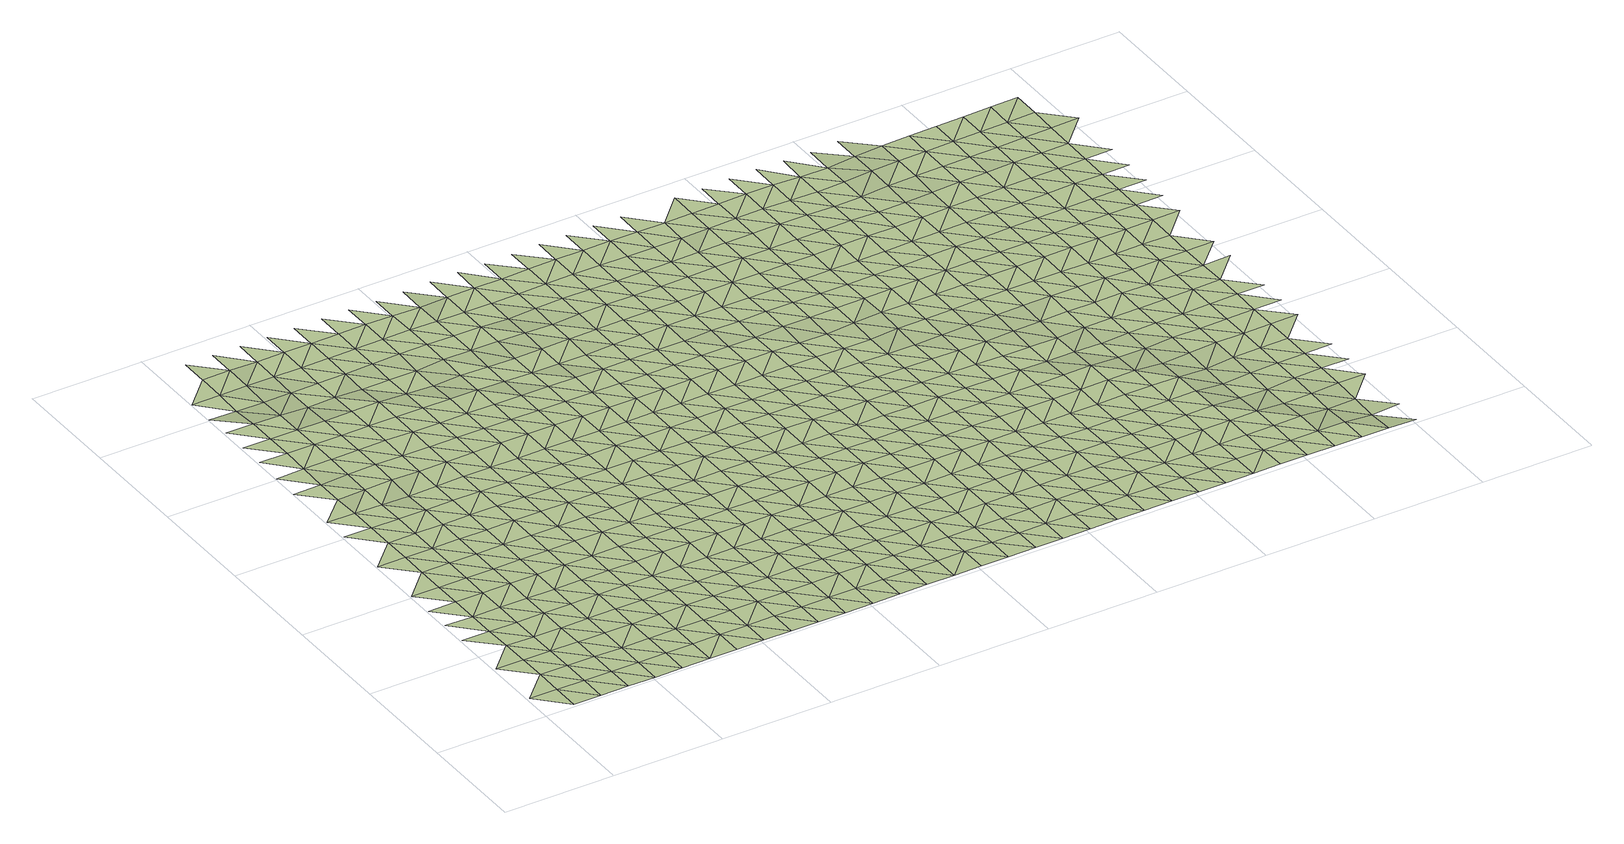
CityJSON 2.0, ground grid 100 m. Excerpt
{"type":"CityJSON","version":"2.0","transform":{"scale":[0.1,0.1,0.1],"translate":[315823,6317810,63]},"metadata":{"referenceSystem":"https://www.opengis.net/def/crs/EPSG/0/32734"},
"CityObjects":{
"terrain1":{"type":"TINRelief","geometry":[{"type":"CompositeSurface","lod":"1","boundaries":[[[0,1,2]],[[0,2,3]],[[2,1,4]],[[3,5,6]],[[7,6,5]],[[2,8,3]],[[4,8,2]],[[5,3,9]],[[10,7,11]],[[8,9,3]],[[5,12,7]],[[11,13,14]],[[4,15,8]],[[9,12,5]],[[7,16,11]],[[17,18,13]],[[9,8,19]],[[12,16,7]],[[8,15,19]],[[13,11,20]],[[21,17,22]],[[12,9,23]],[[16,20,11]],[[19,23,9]],[[21,22,24]],[[17,13,25]],[[20,26,13]],[[12,27,16]],[[15,28,19]],[[12,23,29]],[[22,17,25]],[[24,30,31]],[[25,13,26]],[[12,29,27]],[[20,16,32]],[[23,19,33]],[[31,30,34]],[[22,35,24]],[[33,19,28]],[[26,20,32]],[[25,35,22]],[[16,27,32]],[[29,23,36]],[[30,24,37]],[[38,34,39]],[[36,23,33]],[[35,37,24]],[[40,25,26]],[[27,29,41]],[[32,42,26]],[[30,43,34]],[[28,44,33]],[[39,45,46]],[[41,29,36]],[[25,40,35]],[[37,43,30]],[[40,26,42]],[[32,27,47]],[[45,48,46]],[[34,49,39]],[[36,33,50]],[[47,27,41]],[[37,35,51]],[[43,49,34]],[[33,44,50]],[[52,42,32]],[[35,40,51]],[[45,39,53]],[[54,55,48]],[[47,52,32]],[[43,37,56]],[[41,36,57]],[[49,53,39]],[[50,58,36]],[[51,56,37]],[[40,42,59]],[[57,47,41]],[[60,61,54]],[[52,62,42]],[[57,36,58]],[[63,48,45]],[[44,64,50]],[[53,65,45]],[[43,66,49]],[[40,59,51]],[[43,56,67]],[[59,42,62]],[[48,63,54]],[[68,69,60]],[[63,45,65]],[[52,47,70]],[[58,50,71]],[[47,57,72]],[[43,67,66]],[[53,49,73]],[[56,51,74]],[[71,50,64]],[[60,54,75]],[[62,52,70]],[[76,77,68]],[[74,51,59]],[[47,72,70]],[[65,53,73]],[[58,78,57]],[[54,63,75]],[[49,66,73]],[[67,56,79]],[[78,58,71]],[[80,81,76]],[[79,56,74]],[[82,68,60]],[[83,59,62]],[[72,57,84]],[[75,85,60]],[[70,86,62]],[[63,65,87]],[[66,67,88]],[[73,89,65]],[[84,57,78]],[[68,82,76]],[[59,83,74]],[[90,71,64]],[[91,80,92]],[[88,67,79]],[[82,60,85]],[[83,62,86]],[[63,87,75]],[[72,93,70]],[[87,65,89]],[[73,66,94]],[[71,90,78]],[[93,72,84]],[[64,95,90]],[[80,76,96]],[[79,74,97]],[[92,98,99]],[[94,66,88]],[[85,75,100]],[[86,70,101]],[[82,96,76]],[[74,83,97]],[[102,89,73]],[[100,75,87]],[[101,70,93]],[[99,98,103]],[[92,80,104]],[[84,78,105]],[[94,102,73]],[[78,90,106]],[[85,107,82]],[[88,79,108]],[[86,109,83]],[[96,104,80]],[[97,110,79]],[[84,105,93]],[[107,85,100]],[[109,86,101]],[[78,106,105]],[[111,98,92]],[[112,87,89]],[[108,94,88]],[[95,113,90]],[[102,114,89]],[[108,79,110]],[[82,115,96]],[[83,116,97]],[[104,111,92]],[[87,112,100]],[[101,93,117]],[[82,107,115]],[[116,83,109]],[[112,89,114]],[[106,90,118]],[[93,105,117]],[[103,98,119]],[[102,94,120]],[[110,97,121]],[[111,122,98]],[[94,108,123]],[[118,90,113]],[[96,124,104]],[[107,100,125]],[[109,101,126]],[[115,127,96]],[[121,97,116]],[[103,119,128]],[[114,102,120]],[[106,129,105]],[[112,125,100]],[[117,126,101]],[[98,122,119]],[[94,123,120]],[[110,130,108]],[[129,106,118]],[[96,127,124]],[[111,104,131]],[[115,107,132]],[[133,116,109]],[[130,110,121]],[[105,134,117]],[[125,132,107]],[[133,109,126]],[[122,111,131]],[[112,114,135]],[[123,108,136]],[[118,113,137]],[[120,138,114]],[[129,134,105]],[[104,124,131]],[[139,127,115]],[[136,108,130]],[[135,125,112]],[[140,121,116]],[[126,117,141]],[[132,139,115]],[[116,133,142]],[[135,114,138]],[[123,143,120]],[[134,141,117]],[[144,119,122]],[[124,127,145]],[[121,140,130]],[[146,129,118]],[[131,147,122]],[[143,123,136]],[[137,148,118]],[[116,142,140]],[[127,139,145]],[[119,144,149]],[[132,125,150]],[[138,120,151]],[[133,126,152]],[[129,146,134]],[[125,135,153]],[[141,154,126]],[[122,147,144]],[[146,118,148]],[[131,124,155]],[[151,120,143]],[[139,132,150]],[[136,130,156]],[[142,133,152]],[[155,124,145]],[[130,140,157]],[[125,153,150]],[[154,152,126]],[[138,158,135]],[[141,134,159]],[[160,147,131]],[[136,156,143]],[[148,137,161]],[[158,138,151]],[[134,146,159]],[[130,157,156]],[[142,162,140]],[[155,160,131]],[[145,139,163]],[[153,135,164]],[[154,141,165]],[[150,166,139]],[[162,142,152]],[[151,143,167]],[[148,168,146]],[[164,135,158]],[[159,165,141]],[[144,147,169]],[[163,155,145]],[[157,140,170]],[[160,171,147]],[[143,156,167]],[[168,148,161]],[[163,139,166]],[[153,172,150]],[[170,140,162]],[[144,169,173]],[[158,151,174]],[[175,152,154]],[[146,176,159]],[[172,153,164]],[[154,165,177]],[[147,171,169]],[[157,178,156]],[[167,174,151]],[[176,146,168]],[[160,155,179]],[[166,150,180]],[[152,175,162]],[[155,163,181]],[[178,157,170]],[[175,154,177]],[[165,159,182]],[[180,150,172]],[[171,160,179]],[[164,158,183]],[[156,184,167]],[[185,168,161]],[[158,174,186]],[[182,159,176]],[[155,181,179]],[[166,187,163]],[[170,162,188]],[[184,156,178]],[[164,183,172]],[[177,165,189]],[[187,166,180]],[[162,175,188]],[[158,186,183]],[[174,167,190]],[[176,168,191]],[[165,182,189]],[[192,169,171]],[[181,163,193]],[[179,194,171]],[[190,167,184]],[[191,168,185]],[[195,180,172]],[[196,178,170]],[[193,163,187]],[[188,197,170]],[[169,192,198]],[[174,199,186]],[[175,177,200]],[[201,182,176]],[[172,183,195]],[[177,189,202]],[[171,194,192]],[[181,203,179]],[[178,196,184]],[[174,190,199]],[[176,191,201]],[[196,170,197]],[[187,180,204]],[[175,200,188]],[[203,181,193]],[[200,177,202]],[[204,180,195]],[[194,179,205]],[[186,206,183]],[[190,184,207]],[[189,182,208]],[[209,191,185]],[[199,210,186]],[[182,201,211]],[[212,193,187]],[[197,188,213]],[[205,179,203]],[[196,207,184]],[[183,206,195]],[[208,202,189]],[[187,204,212]],[[213,188,200]],[[186,210,206]],[[182,211,208]],[[194,214,192]],[[199,190,215]],[[197,216,196]],[[201,191,217]],[[214,194,205]],[[207,215,190]],[[191,209,218]],[[203,193,219]],[[220,204,195]],[[193,212,221]],[[216,197,213]],[[192,222,223]],[[224,210,199]],[[225,200,202]],[[211,201,217]],[[220,195,206]],[[202,208,226]],[[217,191,218]],[[205,203,219]],[[196,227,207]],[[222,192,214]],[[215,224,199]],[[193,221,219]],[[200,225,213]],[[196,216,227]],[[225,202,226]],[[212,204,228]],[[211,229,208]],[[204,220,230]],[[205,231,214]],[[206,210,232]],[[209,233,218]],[[224,234,210]],[[229,211,217]],[[221,212,228]],[[207,235,215]],[[216,213,236]],[[231,205,219]],[[227,237,207]],[[228,204,230]],[[206,232,220]],[[226,208,238]],[[225,236,213]],[[210,234,232]],[[238,208,229]],[[207,237,235]],[[222,214,239]],[[221,240,219]],[[224,215,241]],[[227,216,242]],[[243,217,218]],[[231,244,214]],[[233,245,218]],[[220,246,230]],[[240,221,228]],[[236,242,216]],[[222,239,247]],[[234,224,241]],[[225,226,248]],[[217,243,229]],[[220,232,246]],[[226,238,249]],[[214,244,239]],[[215,235,241]],[[243,218,245]],[[250,231,219]],[[251,237,227]],[[228,230,252]],[[248,236,225]],[[250,219,240]],[[242,251,227]],[[248,226,249]],[[238,229,253]],[[246,252,230]],[[244,231,254]],[[234,255,232]],[[235,237,256]],[[245,233,257]],[[241,258,234]],[[229,243,253]],[[259,240,228]],[[231,250,254]],[[237,251,256]],[[232,255,246]],[[242,236,260]],[[238,261,249]],[[228,252,259]],[[236,248,262]],[[234,258,255]],[[241,235,263]],[[245,264,243]],[[253,261,238]],[[244,265,239]],[[266,250,240]],[[251,242,260]],[[254,267,244]],[[263,235,256]],[[264,245,257]],[[236,262,260]],[[252,246,268]],[[248,249,269]],[[259,266,240]],[[239,265,270]],[[271,258,241]],[[243,272,253]],[[268,246,255]],[[261,269,249]],[[244,267,265]],[[254,250,273]],[[263,271,241]],[[272,243,264]],[[252,274,259]],[[256,251,275]],[[276,262,248]],[[266,273,250]],[[260,277,251]],[[278,261,253]],[[274,252,268]],[[269,276,248]],[[279,267,254]],[[255,258,280]],[[275,263,256]],[[264,257,281]],[[271,282,258]],[[278,253,272]],[[275,251,277]],[[266,259,283]],[[260,262,284]],[[273,279,254]],[[255,280,268]],[[274,283,259]],[[276,284,262]],[[258,282,280]],[[269,261,285]],[[286,272,264]],[[278,287,261]],[[265,267,288]],[[289,273,266]],[[271,263,290]],[[291,277,260]],[[279,292,267]],[[263,275,293]],[[281,286,264]],[[274,268,294]],[[276,269,285]],[[289,266,283]],[[284,291,260]],[[261,287,285]],[[265,288,295]],[[282,271,290]],[[296,278,272]],[[294,268,280]],[[267,292,288]],[[263,293,290]],[[275,277,297]],[[286,296,272]],[[279,273,298]],[[299,283,274]],[[273,289,300]],[[291,297,277]],[[284,276,301]],[[287,278,302]],[[294,299,274]],[[285,303,276]],[[292,279,298]],[[282,304,280]],[[305,293,275]],[[290,306,282]],[[278,296,302]],[[273,300,298]],[[284,301,291]],[[286,281,307]],[[297,305,275]],[[276,303,301]],[[289,283,308]],[[304,294,280]],[[285,287,309]],[[299,310,283]],[[282,306,304]],[[290,293,311]],[[296,286,307]],[[309,287,302]],[[281,312,307]],[[288,292,313]],[[300,289,308]],[[314,297,291]],[[298,315,292]],[[305,311,293]],[[308,283,310]],[[316,303,285]],[[291,301,314]],[[288,313,317]],[[299,294,318]],[[319,306,290]],[[294,304,320]],[[309,316,285]],[[292,315,313]],[[300,321,298]],[[305,297,322]],[[302,296,323]],[[311,319,290]],[[307,324,296]],[[310,299,318]],[[308,321,300]],[[322,297,314]],[[294,320,318]],[[303,325,301]],[[323,309,302]],[[316,326,303]],[[323,296,324]],[[315,298,327]],[[304,306,328]],[[329,311,305]],[[312,330,307]],[[319,331,306]],[[301,325,314]],[[321,327,298]],[[305,322,329]],[[303,326,325]],[[332,308,310]],[[320,304,328]],[[318,333,310]],[[306,331,328]],[[316,309,334]],[[324,307,335]],[[309,323,336]],[[313,315,337]],[[308,332,321]],[[319,311,338]],[[339,322,314]],[[327,340,315]],[[311,329,341]],[[330,335,307]],[[332,310,333]],[[320,342,318]],[[326,316,334]],[[339,314,325]],[[309,336,334]],[[313,337,343]],[[331,319,338]],[[324,344,323]],[[342,320,328]],[[315,340,337]],[[311,341,338]],[[327,321,345]],[[335,344,324]],[[333,318,346]],[[329,322,347]],[[321,332,345]],[[322,339,348]],[[325,326,349]],[[336,323,350]],[[346,318,342]],[[334,351,326]],[[340,327,352]],[[328,331,353]],[[341,329,347]],[[335,330,354]],[[338,355,331]],[[344,350,323]],[[347,322,348]],[[333,356,332]],[[325,349,339]],[[345,352,327]],[[326,351,349]],[[328,353,342]],[[336,357,334]],[[356,333,346]],[[331,355,353]],[[358,337,340]],[[341,359,338]],[[344,335,360]],[[350,357,336]],[[332,361,345]],[[339,362,348]],[[340,352,358]],[[347,359,341]],[[354,360,335]],[[363,346,342]],[[351,334,364]],[[361,332,356]],[[339,349,362]],[[337,365,366]],[[355,338,367]],[[342,353,363]],[[357,364,334]],[[352,345,368]],[[344,369,350]],[[365,337,358]],[[359,367,338]],[[344,360,370]],[[356,346,371]],[[372,347,348]],[[349,351,373]],[[368,345,361]],[[362,374,348]],[[371,346,363]],[[351,364,373]],[[344,370,369]],[[352,375,358]],[[355,376,353]],[[347,372,359]],[[357,350,377]],[[360,354,378]],[[367,379,355]],[[372,348,374]],[[380,361,356]],[[349,381,362]],[[375,352,368]],[[353,376,363]],[[364,357,377]],[[356,371,380]],[[381,349,373]],[[355,379,376]],[[350,369,377]],[[365,358,382]],[[367,359,383]],[[370,360,384]],[[374,362,385]],[[382,358,375]],[[359,372,383]],[[384,360,378]],[[368,361,386]],[[387,371,363]],[[361,380,388]],[[385,362,381]],[[389,365,390]],[[379,367,391]],[[392,373,364]],[[369,370,393]],[[387,363,376]],[[377,394,364]],[[375,368,386]],[[374,395,372]],[[390,365,382]],[[383,391,367]],[[393,370,384]],[[361,388,386]],[[373,392,381]],[[395,374,385]],[[392,364,394]],[[380,371,396]],[[377,369,397]],[[371,387,398]],[[375,399,382]],[[376,379,400]],[[372,401,383]],[[384,378,402]],[[379,391,403]],[[397,369,393]],[[388,380,396]],[[385,381,404]],[[399,375,386]],[[401,372,395]],[[396,371,398]],[[376,400,387]],[[405,394,377]],[[381,392,404]],[[379,403,400]],[[391,383,406]],[[397,405,377]],[[390,382,407]],[[388,408,386]],[[395,385,409]],[[393,384,410]],[[399,411,382]],[[383,401,406]],[[402,412,384]],[[387,413,398]],[[408,388,396]],[[404,409,385]],[[390,407,414]],[[403,391,415]],[[392,394,416]],[[410,397,393]],[[387,400,413]],[[405,417,394]],[[382,411,407]],[[410,384,412]],[[418,399,386]],[[415,391,406]],[[396,398,419]],[[401,395,420]],[[392,416,404]],[[418,386,408]],[[395,409,421]],[[416,394,417]],[[413,419,398]],[[411,399,422]],[[423,400,403]],[[401,420,406]],[[405,397,424]],[[412,402,425]],[[403,415,426]],[[397,410,427]],[[395,421,420]],[[428,408,396]],[[409,404,429]],[[399,418,422]],[[400,423,413]],[[417,405,424]],[[396,419,428]],[[429,404,416]],[[403,426,423]],[[397,427,424]],[[415,406,430]],[[412,431,410]],[[411,432,407]],[[433,418,408]],[[421,409,434]],[[422,435,411]],[[406,420,430]],[[431,412,425]],[[419,413,436]],[[428,433,408]],[[434,409,429]],[[407,432,437]],[[415,438,426]],[[439,416,417]],[[427,410,440]],[[436,413,423]],[[424,441,417]],[[411,435,432]],[[422,418,442]],[[421,443,420]],[[438,415,430]],[[440,410,431]],[[419,444,428]],[[416,439,429]],[[433,442,418]],[[443,421,434]],[[439,417,441]],[[445,423,426]],[[427,446,424]],[[419,436,444]],[[447,435,422]],[[420,448,430]],[[449,431,425]],[[426,438,445]],[[446,427,440]],[[434,429,450]],[[442,447,422]],[[448,420,443]],[[433,428,451]],[[423,452,436]],[[441,424,453]],[[444,454,428]],[[429,439,450]],[[438,430,455]],[[440,431,456]],[[423,445,452]],[[453,424,446]],[[432,435,457]],[[433,451,442]],[[447,458,435]],[[455,430,448]],[[456,431,449]],[[428,454,451]],[[444,436,459]],[[460,443,434]],[[441,461,439]],[[450,462,434]],[[432,457,463]],[[464,446,440]],[[459,436,452]],[[461,441,453]],[[435,458,457]],[[447,442,465]],[[445,438,466]],[[443,460,448]],[[438,455,467]],[[440,456,464]],[[460,434,462]],[[468,454,444]],[[439,469,450]],[[442,451,465]],[[452,445,466]],[[459,468,444]],[[469,439,461]],[[466,438,467]],[[458,447,470]],[[455,448,471]],[[453,446,472]],[[473,456,449]],[[446,464,474]],[[462,450,475]],[[465,470,447]],[[448,460,471]],[[476,451,454]],[[452,477,459]],[[461,453,472]],[[468,478,454]],[[475,450,469]],[[446,474,472]],[[457,458,479]],[[455,480,467]],[[477,452,466]],[[451,476,465]],[[462,481,460]],[[464,456,482]],[[479,458,470]],[[480,455,471]],[[456,473,483]],[[454,478,476]],[[468,459,484]],[[461,485,469]],[[462,475,481]],[[457,486,487]],[[466,467,488]],[[474,464,482]],[[459,477,484]],[[485,461,472]],[[482,456,483]],[[470,465,489]],[[460,490,471]],[[486,457,479]],[[480,488,467]],[[478,468,491]],[[476,489,465]],[[490,460,481]],[[492,477,466]],[[475,469,493]],[[474,494,472]],[[484,491,468]],[[485,495,469]],[[471,496,480]],[[473,497,483]],[[488,492,466]],[[494,474,482]],[[498,479,470]],[[499,476,478]],[[475,493,481]],[[489,500,470]],[[471,490,496]],[[469,495,493]],[[484,477,501]],[[502,485,472]],[[478,491,499]],[[479,498,486]],[[503,488,480]],[[482,483,504]],[[492,501,477]],[[502,472,494]],[[498,470,500]],[[490,481,505]],[[503,480,496]],[[497,504,483]],[[489,476,506]],[[507,491,484]],[[495,485,508]],[[476,499,509]],[[505,481,493]],[[510,486,511]],[[512,494,482]],[[501,507,484]],[[485,502,508]],[[500,489,506]],[[492,488,513]],[[514,496,490]],[[498,511,486]],[[488,503,515]],[[482,504,512]],[[476,509,506]],[[499,491,516]],[[505,514,490]],[[501,492,513]],[[495,517,493]],[[518,502,494]],[[507,516,491]],[[508,519,495]],[[488,515,513]],[[504,497,520]],[[512,518,494]],[[498,500,521]],[[522,509,499]],[[503,496,523]],[[517,505,493]],[[506,524,500]],[[514,525,496]],[[495,519,517]],[[508,502,526]],[[516,522,499]],[[521,511,498]],[[507,501,527]],[[515,503,523]],[[512,504,528]],[[513,529,501]],[[518,526,502]],[[521,500,524]],[[523,496,525]],[[506,509,530]],[[528,504,520]],[[507,527,516]],[[514,505,531]],[[532,519,508]],[[522,530,509]],[[505,517,533]],[[501,529,527]],[[515,534,513]],[[526,532,508]],[[535,524,506]],[[525,514,531]],[[536,518,512]],[[511,521,537]],[[523,534,515]],[[512,528,538]],[[505,533,531]],[[539,522,516]],[[530,535,506]],[[529,513,540]],[[541,517,519]],[[518,536,526]],[[516,527,539]],[[532,542,519]],[[511,537,543]],[[512,538,536]],[[521,524,544]],[[528,520,545]],[[534,540,513]],[[530,522,546]],[[547,523,525]],[[533,517,541]],[[535,544,524]],[[531,548,525]],[[519,542,541]],[[532,526,549]],[[546,522,539]],[[550,537,521]],[[529,551,527]],[[523,547,534]],[[552,538,528]],[[540,553,529]],[[526,536,549]],[[547,525,548]],[[554,535,530]],[[533,555,531]],[[544,550,521]],[[545,552,528]],[[527,551,539]],[[542,532,556]],[[530,546,554]],[[555,533,541]],[[529,553,551]],[[543,537,557]],[[540,534,558]],[[549,556,532]],[[548,531,559]],[[536,538,560]],[[550,557,537]],[[534,547,558]],[[552,561,538]],[[544,535,562]],[[563,546,539]],[[535,554,564]],[[559,531,555]],[[553,540,565]],[[542,566,541]],[[536,560,549]],[[563,539,551]],[[542,556,567]],[[538,561,560]],[[550,544,562]],[[548,568,547]],[[558,565,540]],[[535,564,562]],[[552,545,569]],[[568,548,559]],[[542,567,566]],[[554,546,570]],[[555,541,571]],[[556,549,572]],[[546,563,573]],[[551,553,574]],[[547,575,558]],[[561,552,569]],[[553,565,576]],[[572,549,560]],[[545,577,569]],[[557,550,578]],[[564,554,570]],[[559,555,571]],[[562,579,550]],[[547,568,575]],[[570,546,573]],[[541,566,571]],[[551,574,563]],[[567,556,580]],[[553,576,574]],[[557,578,581]],[[565,558,582]],[[580,556,572]],[[550,579,578]],[[564,583,562]],[[584,560,561]],[[582,558,575]],[[569,585,561]],[[563,586,573]],[[587,568,559]],[[567,588,566]],[[570,583,564]],[[571,589,559]],[[565,590,576]],[[560,584,572]],[[563,574,586]],[[588,567,580]],[[561,585,584]],[[579,562,591]],[[568,587,575]],[[577,592,569]],[[565,582,590]],[[559,589,587]],[[571,566,593]],[[583,591,562]],[[594,570,573]],[[580,572,595]],[[586,596,573]],[[593,566,588]],[[597,574,576]],[[582,575,598]],[[585,569,599]],[[590,600,576]],[[572,584,595]],[[579,601,578]],[[570,594,583]],[[602,589,571]],[[591,603,579]],[[587,598,575]],[[599,569,592]],[[594,573,596]],[[574,597,586]],[[593,602,571]],[[576,600,597]],[[578,601,604]],[[590,582,605]],[[588,580,606]],[[585,607,584]],[[595,608,580]],[[579,603,601]],[[591,583,609]],[[598,605,582]],[[607,585,599]],[[596,586,610]],[[587,589,611]],[[606,593,588]],[[583,594,609]],[[602,612,589]],[[606,580,608]],[[613,600,590]],[[584,614,595]],[[610,586,597]],[[603,591,615]],[[611,598,587]],[[616,599,592]],[[605,613,590]],[[614,584,607]],[[589,612,611]],[[596,617,594]],[[609,615,591]],[[600,618,597]],[[602,593,619]],[[608,595,620]],[[617,596,610]],[[593,606,621]],[[607,599,622]],[[600,613,618]],[[620,595,614]],[[601,603,623]],[[594,624,609]],[[605,598,625]],[[612,602,619]],[[603,615,626]],[[598,611,627]],[[622,599,616]],[[593,621,619]],[[608,628,606]],[[624,594,617]],[[601,623,629]],[[610,597,630]],[[613,605,625]],[[631,614,607]],[[597,618,632]],[[628,608,620]],[[603,626,623]],[[598,627,625]],[[615,609,633]],[[612,634,611]],[[607,622,631]],[[617,610,630]],[[621,606,635]],[[609,624,633]],[[619,634,612]],[[597,632,630]],[[635,606,628]],[[626,615,636]],[[618,613,637]],[[638,627,611]],[[620,614,639]],[[640,622,616]],[[625,641,613]],[[614,631,642]],[[621,643,619]],[[636,615,633]],[[634,638,611]],[[624,617,644]],[[632,618,637]],[[628,620,639]],[[630,645,617]],[[643,621,635]],[[641,637,613]],[[614,642,639]],[[623,626,646]],[[625,627,647]],[[624,644,633]],[[634,619,648]],[[631,622,649]],[[646,626,636]],[[638,647,627]],[[622,640,650]],[[617,645,644]],[[632,651,630]],[[628,652,635]],[[619,643,648]],[[623,653,654]],[[655,641,625]],[[642,631,649]],[[637,651,632]],[[652,628,639]],[[649,622,650]],[[636,633,656]],[[638,634,657]],[[653,623,646]],[[647,655,625]],[[645,630,658]],[[633,644,656]],[[657,634,648]],[[643,635,659]],[[642,660,639]],[[651,658,630]],[[652,661,635]],[[662,637,641]],[[640,663,650]],[[655,664,641]],[[660,642,649]],[[665,646,636]],[[638,666,647]],[[643,659,648]],[[656,667,636]],[[638,657,668]],[[635,661,659]],[[669,644,645]],[[637,662,651]],[[670,652,639]],[[658,671,645]],[[662,641,664]],[[646,665,653]],[[649,650,672]],[[670,639,660]],[[667,665,636]],[[638,668,666]],[[644,669,656]],[[655,647,673]],[[657,648,674]],[[663,672,650]],[[645,671,669]],[[658,651,675]],[[661,652,676]],[[674,648,659]],[[677,653,678]],[[664,655,673]],[[679,660,649]],[[651,662,675]],[[652,670,676]],[[647,666,673]],[[667,656,680]],[[681,668,657]],[[653,665,678]],[[649,672,679]],[[671,658,682]],[[669,680,656]],[[674,681,657]],[[661,683,659]],[[684,670,660]],[[675,682,658]],[[676,685,661]],[[662,664,686]],[[666,668,687]],[[672,663,688]],[[673,689,664]],[[679,684,660]],[[665,667,690]],[[691,669,671]],[[683,674,659]],[[680,692,667]],[[668,681,687]],[[661,685,683]],[[662,686,675]],[[676,670,693]],[[671,682,691]],[[686,664,689]],[[665,690,678]],[[673,666,694]],[[679,672,695]],[[684,693,670]],[[690,667,692]],[[696,681,674]],[[694,666,687]],[[680,669,697]],[[682,675,698]],[[699,685,676]],[[669,691,700]],[[696,674,683]],[[701,678,702]],[[703,689,673]],[[698,675,686]],[[693,699,676]],[[692,680,697]],[[704,684,679]],[[702,678,690]],[[694,703,673]],[[669,700,697]],[[682,705,691]],[[687,681,706]],[[681,696,707]],[[683,685,708]],[[684,704,693]],[[705,682,698]],[[699,709,685]],[[710,686,689]],[[706,694,687]],[[703,711,689]],[[706,681,707]],[[712,690,692]],[[700,691,713]],[[697,714,692]],[[685,709,708]],[[686,710,698]],[[696,683,715]],[[699,693,716]],[[713,691,705]],[[710,689,711]],[[690,712,702]],[[712,692,714]],[[700,717,697]],[[703,694,718]],[[715,707,696]],[[694,706,719]],[[715,683,708]],[[720,705,698]],[[709,699,721]],[[717,700,713]],[[711,703,718]],[[698,710,720]],[[694,719,718]],[[714,697,722]],[[706,707,723]],[[702,712,724]],[[713,705,725]],[[722,697,717]],[[707,715,723]],[[726,708,709]],[[725,705,720]],[[714,727,712]],[[710,711,728]],[[729,719,706]],[[718,730,711]],[[731,717,713]],[[708,726,715]],[[727,714,722]],[[723,729,706]],[[710,728,720]],[[713,725,731]],[[728,711,730]],[[712,732,724]],[[718,719,733]],[[734,723,715]],[[732,712,727]],[[729,733,719]],[[722,717,735]],[[736,725,720]],[[717,731,737]],[[738,730,718]],[[736,720,728]],[[727,722,735]],[[729,723,739]],[[740,724,732]],[[733,738,718]],[[717,737,735]],[[731,725,741]],[[725,736,742]],[[727,743,732]],[[744,728,730]],[[738,745,730]],[[737,731,741]],[[729,746,733]],[[743,727,735]],[[741,725,742]],[[728,744,736]],[[744,730,745]],[[732,747,740]],[[737,748,735]],[[738,733,749]],[[743,750,732]],[[736,751,742]],[[748,737,741]],[[745,738,749]],[[736,744,751]],[[732,750,747]],[[752,743,735]],[[741,742,753]],[[752,735,748]],[[751,753,742]],[[750,743,754]],[[744,745,755]],[[756,748,741]],[[743,752,754]],[[744,755,751]],[[741,753,756]],[[747,750,757]],[[758,752,748]],[[754,759,750]],[[753,751,760]],[[756,758,748]],[[750,759,757]],[[754,752,761]],[[753,762,756]],[[758,761,752]],[[763,759,754]],[[758,756,764]],[[761,763,754]],[[757,759,765]],[[766,761,758]],[[763,767,759]],[[759,767,765]],[[763,761,768]],[[767,763,768]]]}]}
},
"vertices":[
[9,255,27],[259,5,25],[259,255,25],[259,505,26],[509,5,23],[259,755,25],[9,755,26],[259,1005,21],[509,255,24],[509,505,24],[9,1255,19],[259,1255,16],[509,755,24],[259,1505,15],[9,1505,17],[759,5,24],[509,1005,18],[259,1755,14],[9,1755,14],[759,255,24],[509,1255,15],[9,2005,12],[259,2005,14],[759,505,24],[259,2255,14],[509,1755,15],[509,1505,15],[759,1005,17],[1009,5,20],[759,755,20],[259,2505,16],[9,2505,15],[759,1255,15],[1009,255,20],[259,2755,17],[509,2005,15],[1009,505,19],[509,2255,16],[9,3005,17],[259,3005,19],[759,1755,15],[1009,755,18],[759,1505,14],[509,2505,17],[1259,5,22],[259,3255,15],[9,3255,18],[1009,1005,17],[259,3505,5],[509,2755,18],[1259,255,23],[759,2005,15],[1009,1255,16],[509,3005,17],[259,3755,7],[9,3755,4],[759,2255,17],[1259,755,20],[1259,505,21],[1009,1755,16],[259,4005,15],[9,4005,9],[1009,1505,15],[509,3505,11],[1509,5,23],[509,3255,9],[759,2755,18],[759,2505,18],[259,4255,22],[9,4255,26],[1259,1255,17],[1509,255,23],[1259,1005,19],[759,3005,14],[1009,2005,16],[509,3755,18],[259,4505,21],[9,4505,24],[1509,505,23],[1009,2255,18],[259,4755,25],[9,4755,23],[509,4255,21],[1259,1755,16],[1509,755,22],[509,4005,20],[1259,1505,17],[759,3505,16],[1009,2505,19],[759,3255,3],[1759,255,24],[9,5005,6],[259,5005,2],[1509,1005,21],[1009,2755,18],[1759,5,25],[509,4505,19],[1259,2005,17],[259,5255,13],[9,5255,11],[759,3755,24],[1509,1255,20],[1009,3005,16],[259,5505,22],[509,4755,18],[1759,755,23],[1759,505,24],[759,4005,24],[1259,2505,18],[1509,1505,19],[1259,2255,17],[509,5005,2],[1009,3505,12],[2009,5,26],[1009,3255,12],[759,4255,22],[1509,1755,18],[1759,1005,22],[2009,255,25],[509,5505,24],[1259,3005,17],[1509,2005,18],[509,5255,16],[1259,2755,18],[759,4755,4],[1009,3755,19],[1759,1255,20],[759,4505,20],[259,5755,21],[2009,505,25],[1509,2255,18],[759,5005,3],[1009,4005,25],[1759,1505,19],[2009,755,24],[1259,3505,17],[1509,2505,18],[2259,5,25],[1259,3255,16],[1009,4255,25],[1759,2005,19],[2009,1005,22],[1759,1755,19],[1509,2755,18],[759,5505,16],[1009,4505,23],[2259,505,26],[759,5255,16],[2259,255,27],[509,5755,27],[1259,4005,19],[1509,3005,16],[2009,1505,20],[1259,3755,19],[2009,1255,21],[1009,4755,15],[1759,2505,18],[1759,2255,19],[1509,3255,15],[2259,755,25],[1009,5005,6],[2509,5,24],[2009,1755,19],[1259,4505,23],[1509,3505,18],[2259,1005,23],[1259,4255,20],[1759,2755,17],[2509,255,26],[1009,5505,20],[2009,2005,19],[1009,5255,15],[1509,3755,20],[759,5755,22],[1759,3005,16],[2259,1505,20],[2509,505,26],[2259,1255,22],[2009,2255,19],[1259,5005,12],[1509,4005,20],[1259,4755,5],[2509,755,25],[1759,3505,19],[2009,2505,18],[2759,5,23],[1759,3255,16],[1509,4255,20],[2259,1755,20],[2509,1005,24],[2009,2755,17],[2759,255,26],[1259,5505,20],[1509,4505,12],[1259,5255,18],[1759,3755,20],[2259,2255,19],[2259,2005,19],[1009,5755,21],[2009,3005,17],[2509,1505,22],[2759,505,26],[2509,1255,23],[1509,4755,7],[1759,4005,20],[1509,5005,18],[2009,3505,19],[2259,2505,18],[2759,1005,25],[3009,5,25],[2009,3255,17],[2759,755,26],[1759,4255,20],[2509,1755,21],[1509,5255,21],[2259,2755,17],[2509,2005,20],[3009,505,27],[3009,255,27],[1759,4755,6],[2009,3755,19],[1759,4505,3],[1509,5505,23],[1259,5755,21],[2259,3005,16],[2759,1505,22],[2759,1255,23],[2509,2255,19],[2009,4255,16],[3009,755,26],[2009,4005,21],[1759,5005,27],[2259,3505,16],[3259,5,27],[2259,3255,16],[2509,2755,17],[2759,1755,21],[2509,2505,18],[3009,1005,25],[1759,5505,24],[2009,4505,16],[2509,3005,15],[2759,2005,20],[3259,505,27],[1759,5255,25],[3259,255,27],[2259,3755,17],[1509,5755,25],[3009,1505,23],[3009,1255,24],[2009,4755,24],[2759,2255,19],[2259,4005,20],[3259,755,27],[2009,5005,28],[2509,3505,14],[2759,2505,18],[3509,5,29],[2509,3255,14],[2259,4255,9],[3009,2005,21],[3259,1005,26],[3009,1755,22],[2759,2755,17],[3509,255,28],[2009,5505,17],[2259,4505,9],[2009,5255,24],[2509,3755,15],[3259,1255,25],[1759,5755,21],[2759,3005,15],[3509,505,28],[2259,4755,23],[2509,4005,16],[3009,2505,19],[3259,1505,24],[3009,2255,20],[3509,755,27],[2259,5005,24],[2759,3505,12],[3759,5,30],[2759,3255,13],[2509,4255,6],[3259,1755,23],[3509,1255,26],[3759,255,29],[3509,1005,27],[2259,5505,12],[2509,4505,3],[3009,3005,16],[3259,2005,22],[2259,5255,21],[3009,2755,18],[2759,3755,12],[2009,5755,18],[3759,505,28],[3259,2255,22],[2509,5005,20],[2759,4005,14],[2509,4755,21],[3509,1755,25],[3759,755,28],[3509,1505,25],[3009,3505,11],[3259,2505,21],[3009,3255,14],[4009,255,30],[2759,4505,3],[3759,1005,28],[2759,4255,2],[3259,2755,20],[4009,5,31],[2509,5505,21],[3509,2005,24],[2509,5255,18],[3759,1255,28],[2259,5755,21],[3009,4005,8],[3259,3005,18],[3009,3755,9],[2759,4755,18],[3509,2255,23],[4009,755,29],[4009,505,29],[3759,1755,26],[3759,1505,27],[2759,5005,9],[3259,3505,12],[3509,2505,22],[4259,5,31],[3259,3255,15],[3009,4505,13],[3009,4255,3],[4009,1255,29],[4259,255,30],[4009,1005,29],[2759,5505,23],[3509,3005,19],[3759,2005,25],[2759,5255,17],[3509,2755,21],[3259,3755,10],[2509,5755,29],[4259,505,29],[3009,4755,9],[3259,4005,11],[3759,2505,22],[3759,2255,23],[4009,1755,27],[4259,755,29],[4009,1505,28],[3009,5005,23],[3509,3505,15],[4509,5,32],[3509,3255,17],[3259,4255,12],[4259,1005,29],[3009,5255,20],[3759,2755,21],[4509,255,31],[3259,4505,17],[4009,2005,25],[3509,3755,13],[4259,1255,29],[3009,5505,21],[2759,5755,30],[3759,3005,20],[3259,4755,22],[4509,755,31],[4509,505,31],[3509,4005,13],[4009,2505,21],[4259,1505,29],[4009,2255,23],[3259,5005,29],[3759,3505,16],[4509,1005,31],[4759,5,34],[3759,3255,18],[3509,4255,18],[4259,1755,28],[3259,5255,27],[4009,2755,20],[4759,255,33],[4259,2005,26],[3509,4755,27],[3759,3755,14],[3509,4505,19],[3009,5755,24],[3259,5505,28],[4009,3005,20],[4509,1505,30],[4759,505,33],[4509,1255,30],[4259,2255,24],[3759,4255,21],[4759,755,33],[3759,4005,14],[3509,5005,28],[4009,3505,18],[4259,2505,22],[5009,5,35],[4009,3255,19],[4509,1755,29],[4759,1005,33],[4259,2755,21],[3509,5505,33],[3759,4505,21],[4509,2005,27],[5009,505,35],[3509,5255,31],[5009,255,34],[4009,3755,14],[3259,5755,28],[4259,3005,21],[4759,1505,31],[4759,1255,32],[3759,4755,24],[4009,4005,26],[4509,2505,24],[4509,2255,25],[3759,5005,24],[4259,3505,19],[5009,1005,33],[5259,5,37],[4259,3255,21],[5009,755,35],[4009,4255,22],[4759,1755,30],[4509,2755,23],[5259,255,36],[3759,5505,32],[4009,4505,20],[4759,2005,28],[3759,5255,29],[4259,3755,14],[3509,5755,34],[4509,3005,22],[5009,1505,32],[5259,505,36],[5009,1255,32],[4009,4755,22],[4759,2255,26],[4259,4005,25],[4509,3255,20],[5259,755,35],[4009,5005,23],[4759,2505,25],[5509,5,38],[5009,1755,30],[4259,4505,23],[4509,3505,15],[5259,1005,34],[4259,4255,22],[4759,2755,24],[5509,255,37],[4009,5505,33],[4009,5255,27],[4509,3755,28],[5009,2255,26],[5259,1255,33],[5009,2005,28],[3759,5755,34],[5509,505,37],[4259,4755,25],[4759,3255,16],[4759,3005,21],[4509,4005,30],[5259,1505,31],[4259,5005,28],[5009,2505,25],[5509,1005,34],[5759,5,38],[5509,755,36],[5259,1755,30],[4509,4505,25],[4759,3505,14],[4509,4255,21],[4259,5255,28],[5009,2755,22],[5259,2005,28],[5759,505,36],[5759,255,37],[4759,3755,30],[5509,1255,32],[4259,5505,33],[4009,5755,36],[5009,3005,16],[4509,4755,32],[5259,2255,27],[4759,4005,31],[5009,3255,13],[5509,1755,28],[5759,755,34],[5509,1505,29],[5259,2505,24],[6009,5,38],[4509,5255,24],[4759,4255,24],[4509,5005,31],[5009,3505,29],[5759,1005,33],[5259,2755,20],[6009,255,36],[5509,2005,27],[4759,4755,34],[5009,3755,32],[5759,1255,30],[4759,4505,27],[4259,5755,36],[4509,5505,29],[6009,505,35],[5259,3255,28],[5509,2255,25],[5259,3005,15],[5009,4005,28],[5759,1755,26],[6009,755,33],[5759,1505,28],[6259,5,37],[4759,5255,33],[5009,4255,24],[5509,2755,15],[4759,5005,33],[5509,2505,21],[6009,1005,31],[5259,3755,33],[6259,255,35],[5259,3505,40],[5009,4505,27],[5759,2255,22],[6009,1255,30],[5759,2005,25],[5509,3005,23],[5009,4755,32],[6259,755,31],[4759,5505,32],[6259,505,33],[5259,4005,26],[5509,3255,33],[6009,1755,29],[6009,1505,30],[4759,5755,40],[5009,5005,38],[6509,5,38],[5259,4255,24],[5759,2755,15],[5759,2505,15],[6259,1005,28],[5009,5255,38],[5509,3755,36],[6509,255,36],[5509,3505,39],[5259,4505,27],[6009,2005,28],[6259,1255,30],[5009,5505,39],[5759,3005,30],[6009,2255,17],[6509,755,33],[6509,505,34],[5259,5005,40],[5509,4005,30],[5259,4755,33],[5759,3255,38],[6259,1755,35],[6259,1505,35],[6009,2505,13],[6759,255,35],[5509,4505,28],[6259,2005,33],[6509,1005,33],[5509,4255,25],[5759,3755,34],[6009,2755,25],[5759,3505,38],[6759,5,41],[5259,5505,45],[5259,5255,42],[6509,1255,34],[5009,5755,41],[6009,3005,39],[5509,4755,36],[6759,755,38],[6759,505,37],[5759,4005,31],[6259,2505,14],[6509,1505,36],[6259,2255,18],[6009,3255,44],[5509,5005,39],[7009,5,41],[6509,1755,35],[5759,4505,31],[6759,1005,36],[5759,4255,28],[6009,3755,38],[6259,2755,30],[7009,255,39],[6009,3505,41],[5509,5505,42],[6509,2005,20],[5509,5255,38],[5259,5755,47],[6259,3005,42],[6759,1505,29],[7009,505,41],[6759,1255,35],[5759,4755,38],[6009,4005,35],[6509,2505,25],[6509,2255,13],[6259,3255,46],[7009,755,38],[5759,5005,33],[7259,5,41],[6009,4255,32],[6259,3505,43],[6759,2005,20],[7009,1005,21],[6759,1755,18],[7259,255,43],[5759,5505,35],[6009,4505,33],[6509,3005,42],[5759,5255,32],[6509,2755,35],[7009,1255,15],[5509,5755,50],[6259,4005,38],[7259,505,43],[6259,3755,41],[6009,4755,36],[6759,2255,25],[7009,1505,17],[6009,5005,37],[6509,3505,44],[6759,2505,29],[7259,1005,14],[7509,5,40],[6509,3255,45],[7259,755,23],[7009,1755,31],[6259,4505,34],[6259,4255,35],[6009,5255,38],[6759,2755,36],[7009,2005,36],[7509,505,22],[7509,255,39],[6509,3755,42],[7259,1255,33],[6009,5505,33],[5759,5755,45],[6759,3005,42],[6259,4755,35],[7009,2255,32],[6509,4005,40],[7259,1755,41],[7509,755,29],[7259,1505,41],[6759,3505,45],[7759,5,39],[6759,3255,46],[6259,5255,54],[7009,2755,36],[6259,5005,51],[7009,2505,30],[6509,4505,41],[7509,1005,37],[6509,4255,39],[7759,255,21],[7009,3005,40],[7259,2005,36],[6759,3755,44],[7509,1255,42],[6009,5755,38],[6259,5505,51],[7759,505,32],[6509,4755,46],[7259,2255,34],[6759,4005,44],[7509,1755,40],[7759,755,42],[7509,1505,43],[7009,3505,47],[7259,2505,32],[8009,5,32],[7009,3255,44],[6509,5255,65],[6759,4255,46],[6509,5005,61],[7759,1005,45],[7259,2755,31],[8009,255,38],[7509,2005,38],[6759,4755,55],[7009,3755,48],[7759,1255,45],[6759,4505,49],[6259,5755,56],[6509,5505,66],[7259,3005,35],[8009,755,44],[7009,4005,49],[7509,2505,38],[7509,2255,40],[7759,1755,43],[7759,1505,44],[7259,3505,48],[7259,3255,42],[6759,5255,68],[7009,4255,52],[6759,5005,63],[7759,2005,42],[8009,1005,45],[7009,4505,56],[7509,3005,35],[7509,2755,33],[7259,3755,51],[8009,1255,45],[7009,4755,60],[7759,2255,46],[6759,5505,71],[7259,4005,53],[8009,1755,46],[7009,5005,68],[7509,3505,48],[7759,2505,45],[7509,3255,43],[7259,4255,56],[7009,5255,73],[7759,2755,40],[8009,2005,46],[7259,4755,68],[7509,3755,52],[7259,4505,60],[7759,3005,37],[8009,2255,48],[7009,5505,78],[7509,4255,60],[7509,4005,56],[7259,5005,72],[7759,3505,48],[7759,3255,42],[8009,2755,46],[7259,5505,81],[7509,4505,64],[8009,3005,38],[7259,5255,77],[7759,3755,53],[7509,4755,72],[7759,4005,58],[7509,5005,78],[8009,3505,52],[7759,4255,62],[7509,5505,85],[7759,4505,67],[7509,5255,82],[8009,3755,56],[7759,4755,76],[8009,4005,60],[7759,5005,82],[8009,4255,65],[7759,5505,91],[8009,4505,70],[7759,5255,87],[8009,5005,87]
]}
